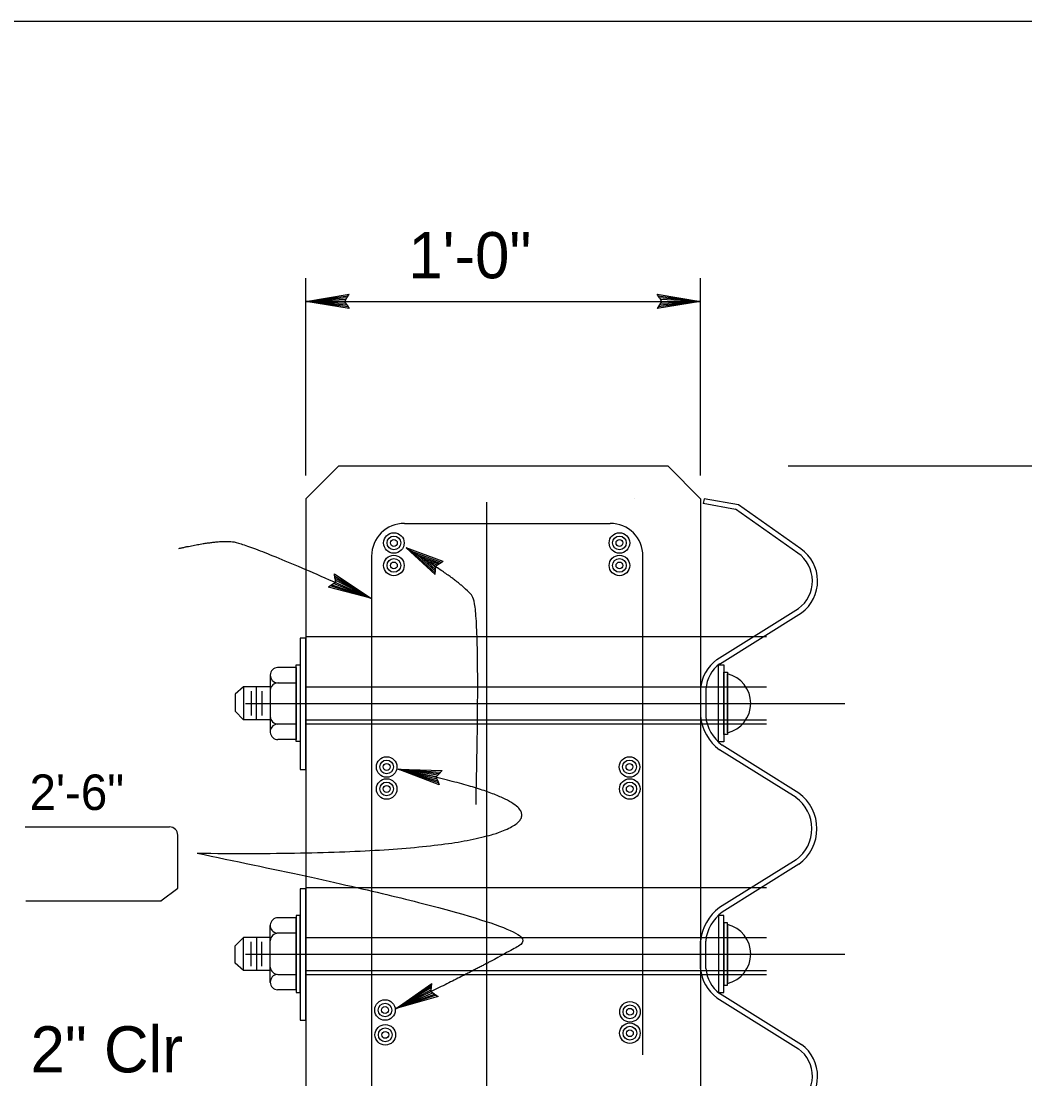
# Model space of a CAD drawing. Extents: x 0 to 2.83, y 0 to 1.83.
# Drawn here: x 1.3062 to 1.5605, y 0.7159 to 0.9841 of the extents above; entities that cross this region are included whole.
import ezdxf

# ---------------------------------------------------------------- set-up
doc = ezdxf.new("R2010")
doc.units = 0
for name, color, linetype in [('str_Center-Line-A', 7, 'Continuous'), ('str_Concrete-A', 7, 'Continuous'), ('str_Dimensions-A', 7, 'Continuous'), ('str_Guideline-NoPlot-A', 7, 'Continuous'), ('str_Misc-Steel-A', 7, 'Continuous'), ('str_Reinforcement-A', 7, 'Continuous'), ('str_Text-A', 7, 'Continuous')]:
    doc.layers.add(name, color=color, linetype=linetype)

msp = doc.modelspace()

# ---------------------------------------------------------------- linework, layer by layer
at = {"layer": 'str_Center-Line-A'}
for p, q in [((1.362978180963374, 0.8111341358185977), (1.5148667720693154, 0.8111341358185977)), ((1.362978180963374, 0.7475907262967766), (1.5148667720693154, 0.7475907262967766))]:
    msp.add_line(p, q, dxfattribs=at)
at = {"layer": 'str_Concrete-A'}
for p, q in [((1.386633955102678, 0.8713484936481531), (1.3783003931981772, 0.8630149317436527)), ((1.386633955102678, 0.8713484936481531), (1.4699696884365336, 0.8713484936481531)), ((1.4699696884365336, 0.8713484936481531), (1.4783032503410343, 0.8630149317436527)), ((1.3783003931981772, 0.8630149317436527), (1.3783003931981772, 0.5796734936481506)), ((1.4783032503410343, 0.8630149317436527), (1.478303250341032, 0.7130071506954027)), ((1.3783003931981772, 0.8281131411314215), (1.4949703931981766, 0.8281131411314215)), ((1.3783003931981772, 0.8059256596282846), (1.4949703931981762, 0.8059256596282846)), ((1.3783003931981772, 0.7644289758815955), (1.4949703931981755, 0.7644289758815955)), ((1.3783003931981772, 0.7423822501064636), (1.4949703931981753, 0.7423822501064636))]:
    msp.add_line(p, q, dxfattribs=at)
at = {"layer": 'str_Dimensions-A'}
for p, q in [((1.3783024503386831, 0.8688571603148199), (1.3783024503386831, 0.9188904936481532)), ((1.4783032503410343, 0.8688649317436495), (1.4783032503410343, 0.9188904936481532)), ((1.3783024503386831, 0.9130404936481532), (1.389293139602782, 0.9148756304948431)), ((1.3783024503386831, 0.9130404936481532), (1.3890105443070462, 0.9144164105906619)), ((1.3887279490113105, 0.9139580620714982), (1.389293139602782, 0.9148756304948431)), ((1.467877751668407, 0.9139563193014634), (1.4673125610769353, 0.9148730163397909)), ((1.4673125610769353, 0.9148730163397909), (1.4783032503410343, 0.9130404936481532)), ((1.467595156372671, 0.9144146678206271), (1.4783032503410343, 0.9130404936481532)), ((1.3887279490113105, 0.9139580620714982), (1.3783024503386831, 0.9130404936481532)), ((1.3884453537155743, 0.9134997135523344), (1.3783024503386831, 0.9130404936481532)), ((1.3783024503386831, 0.9130404936481532), (1.4783032503410343, 0.9130404936481532)), ((1.3881627584198386, 0.9130404936481532), (1.3783024503386831, 0.9130404936481532)), ((1.389293139602782, 0.9112079709565156), (1.3783024503386831, 0.9130404936481532)), ((1.3783024503386831, 0.9130404936481532), (1.3887279490113105, 0.912124667994843)), ((1.3890105443070462, 0.9116663194756794), (1.3783024503386831, 0.9130404936481532)), ((1.3783024503386831, 0.9130404936481532), (1.3884453537155743, 0.9125830165140069)), ((1.3881627584198386, 0.9130404936481532), (1.3887279490113105, 0.9139580620714982)), ((1.3887279490113105, 0.912124667994843), (1.3881627584198386, 0.9130404936481532)), ((1.3887279490113105, 0.912124667994843), (1.389293139602782, 0.9112079709565156)), ((1.4783032503410343, 0.9130404936481532), (1.4673125610769353, 0.9112053568014633)), ((1.467877751668407, 0.9121229252248083), (1.4673125610769353, 0.9112053568014633)), ((1.4783032503410343, 0.9130404936481532), (1.467595156372671, 0.9116645767056445)), ((1.4783032503410343, 0.9130404936481532), (1.467877751668407, 0.9139563193014634)), ((1.467877751668407, 0.9139563193014634), (1.4684429422598788, 0.9130404936481532)), ((1.467877751668407, 0.9121229252248083), (1.4783032503410343, 0.9130404936481532)), ((1.4684429422598788, 0.9130404936481532), (1.467877751668407, 0.9121229252248083)), ((1.4783032503410343, 0.9130404936481532), (1.4681603469641429, 0.9134979707822996)), ((1.4681603469641429, 0.9125812737439721), (1.4783032503410343, 0.9130404936481532)), ((1.4684429422598788, 0.9130404936481532), (1.4783032503410343, 0.9130404936481532)), ((1.5005345109648311, 0.8713404936481542), (1.6929654936043825, 0.8713404936481542))]:
    msp.add_line(p, q, dxfattribs=at)
at = {"layer": 'str_Guideline-NoPlot-A'}
msp.add_line((1.4616361074838917, 0.8630149317436527), (1.4616361074838917, 0.8630149317436527), dxfattribs=at)
at = {"layer": 'str_Misc-Steel-A'}
for p, q in [((1.4791906478421692, 0.8630149350770786), (1.478969600194093, 0.8617630952878247)), ((1.48717630909244, 0.8603165503163486), (1.478969600194093, 0.8617630952878247)), ((1.4879006123703273, 0.8614790547866976), (1.4791906478421692, 0.8630149350770786)), ((1.5037285402308596, 0.8503199281310404), (1.4879006123703273, 0.8614790547866976)), ((1.5029618599427192, 0.8492357638634229), (1.487137597120933, 0.8603923708049591)), ((1.482442682515183, 0.8222161821285839), (1.5031206019324654, 0.8351501037864566)), ((1.483094601278229, 0.8211033847459325), (1.5039133956215018, 0.8340851809721401)), ((1.3758248996874842, 0.8014247906393516), (1.3758248996874842, 0.8208655885993915)), ((1.3758248996874842, 0.8208655885993915), (1.3769068732131402, 0.8208655885993915)), ((1.3769068732131402, 0.8208655885993915), (1.3769068732131402, 0.8014247906393516)), ((1.369285904957643, 0.8183456137730989), (1.369285904957643, 0.8038855493470134)), ((1.3758248996874842, 0.8202394329745843), (1.3711263565460117, 0.8202394329745843)), ((1.3758248996874842, 0.8202394329745843), (1.3758248996874842, 0.8019442110379825)), ((1.484222036581379, 0.8032125496272514), (1.484222036581379, 0.8190557220099438)), ((1.484222036581379, 0.8190557220099438), (1.4851025934595294, 0.8190557220099438)), ((1.4851025934595294, 0.8190557220099438), (1.4851025934595294, 0.8032125496272514)), ((1.4851025934595294, 0.8036787443208498), (1.4851025934595294, 0.8185895273163489)), ((1.3625319776490241, 0.8153009167708479), (1.3603705893189213, 0.8134368899636516)), ((1.3625319776490241, 0.8153009167708479), (1.3625319776490241, 0.8069894624678986)), ((1.369285904957643, 0.8153009167708479), (1.3625319776490241, 0.8153009167708479)), ((1.365772780783658, 0.8069894624678986), (1.365772780783658, 0.8152312845708886)), ((1.371248809630868, 0.8163234929812404), (1.3758248996874842, 0.8163234929812404)), ((1.3783003931981772, 0.8153009167708479), (1.4949703931981764, 0.8153009167708479)), ((1.4797064771470914, 0.8153009167708479), (1.4828285165963417, 0.8153009167708479)), ((1.3603705893189213, 0.8134368899636516), (1.3603705893189213, 0.8091152098981919)), ((1.3644418802407698, 0.8142454458551179), (1.3644418802407698, 0.808021539361454)), ((1.3671892157200793, 0.8142454458551179), (1.3671892157200793, 0.808021539361454)), ((1.4783041666007342, 0.8149113018213161), (1.4783023340813901, 0.8079223020390943)), ((1.4796604599936187, 0.8148357103976305), (1.4796135016849479, 0.8079078709491163)), ((1.3625319776490241, 0.8069894624678986), (1.3603705893189213, 0.8091152098981919)), ((1.369285904957643, 0.8069894624678986), (1.3625319776490241, 0.8069894624678986)), ((1.3758248996874842, 0.8058627097525006), (1.370968081364735, 0.8058627097525006)), ((1.3783003931981772, 0.8069673548663473), (1.4949703931981762, 0.8069673548663473)), ((1.4797330735480734, 0.8069673548663473), (1.4828285165963417, 0.8069673548663473)), ((1.3758248996874842, 0.8019442110379825), (1.371224319013889, 0.8019442110379825)), ((1.4851025934595294, 0.8032125496272514), (1.484222036581379, 0.8032125496272514)), ((1.3769068732131402, 0.8014247906393516), (1.3758248996874842, 0.8014247906393516)), ((1.5025021266477514, 0.7872395722584781), (1.483122547198499, 0.7993566484106867)), ((1.5032053559529452, 0.7883642810169826), (1.4837565988978145, 0.8005489313206671)), ((1.5025021266477514, 0.7714852898568928), (1.483122547198499, 0.7593682137046878)), ((1.5032053559529452, 0.7703605810983882), (1.4837565988978145, 0.758175930794707)), ((1.3758248996874842, 0.7567917048781638), (1.371224319013889, 0.7567917048781638)), ((1.3758248996874842, 0.7573111252767983), (1.3758248996874842, 0.737870327316755)), ((1.3769068732131402, 0.7573111252767983), (1.3758248996874842, 0.7573111252767983)), ((1.3758248996874842, 0.7384964829415621), (1.3758248996874842, 0.7567917048781638)), ((1.3769068732131402, 0.737870327316755), (1.3769068732131402, 0.7573111252767983)), ((1.369285904957643, 0.7403903021430478), (1.369285904957643, 0.7548503665691327)), ((1.484222036581379, 0.7555123124881264), (1.484222036581379, 0.7396691401054303)), ((1.4851025934595294, 0.7555123124881264), (1.484222036581379, 0.7555123124881264)), ((1.4851025934595294, 0.7396691401054303), (1.4851025934595294, 0.7555123124881264)), ((1.4851025934595294, 0.7550461177945278), (1.4851025934595294, 0.7401353347990255)), ((1.3625319776490241, 0.7517464534482478), (1.3603705893189213, 0.7496207060179545)), ((1.3625319776490241, 0.7434349991452984), (1.3625319776490241, 0.7517464534482478)), ((1.369285904957643, 0.7517464534482478), (1.3625319776490241, 0.7517464534482478)), ((1.365772780783658, 0.7517464534482478), (1.365772780783658, 0.7435046313452578)), ((1.3758248996874842, 0.7528732061636458), (1.370968081364735, 0.7528732061636458)), ((1.3783003931981772, 0.7517575072490271), (1.4949703931981755, 0.7517575072490271)), ((1.4783041666007342, 0.7438135602940582), (1.4783023340813901, 0.75080256007628)), ((1.4796604599936187, 0.743889151717744), (1.4796135016849479, 0.7508169911662542)), ((1.4797330735480734, 0.7517575072490271), (1.4828285165963417, 0.7517575072490271)), ((1.3603705893189213, 0.7452990259524948), (1.3603705893189213, 0.7496207060179545)), ((1.3644418802407698, 0.7444904700610283), (1.3644418802407698, 0.7507143765546923)), ((1.3671892157200793, 0.7444904700610283), (1.3671892157200793, 0.7507143765546923)), ((1.3625319776490241, 0.7434349991452984), (1.3603705893189213, 0.7452990259524948)), ((1.369285904957643, 0.7434349991452984), (1.3625319776490241, 0.7434349991452984)), ((1.3783003931981772, 0.7434239453445264), (1.4949703931981753, 0.7434239453445264)), ((1.4797064771470914, 0.7434239453445264), (1.4828285165963417, 0.7434239453445264)), ((1.371248809630868, 0.7424124229349063), (1.3758248996874842, 0.7424124229349063)), ((1.3758248996874842, 0.7384964829415621), (1.3711263565460117, 0.7384964829415621)), ((1.3758248996874842, 0.737870327316755), (1.3769068732131402, 0.737870327316755)), ((1.483094601278229, 0.7376214773694416), (1.5039133956215018, 0.724639681143231)), ((1.484222036581379, 0.7396691401054303), (1.4851025934595294, 0.7396691401054303)), ((1.482442682515183, 0.7365086799867905), (1.5031206019324654, 0.7235747583289178))]:
    msp.add_line(p, q, dxfattribs=at)
for points in [[(1.3783003931981772, 0.794341765021081), (1.3783003931981772, 0.8276426783914657), (1.3769068732131402, 0.8276426783914657), (1.3769068732131402, 0.794341765021081)], [(1.484222036581379, 0.8209011380654241), (1.484222036581379, 0.8013671335717677), (1.4828285165963417, 0.8013671335717677), (1.4828285165963417, 0.8209011380654241)], [(1.3783003931981772, 0.7307983554992601), (1.3783003931981772, 0.7640992688696449), (1.3769068732131402, 0.7640992688696449), (1.3769068732131402, 0.7307983554992601)], [(1.484222036581379, 0.7378237240499503), (1.484222036581379, 0.7573577285436067), (1.4828285165963417, 0.7573577285436067), (1.4828285165963417, 0.7378237240499503)]]:
    msp.add_lwpolyline(points, close=True, dxfattribs=at)
for centre, radius, start, end in [((1.4979253522446367, 0.842135234722202), 0.010031603241096513, 306.63179444444444, 54.671255555555575), ((1.4979253522446367, 0.842135234722202), 0.008704188538528708, 306.63179444444444, 54.671255555555575), ((1.4883574928191177, 0.8140419832434208), 0.01009032693349222, 125.88743888888888, 175.36214722222223), ((1.488231036443249, 0.8142138760484646), 0.008593588815273188, 126.4762805555556, 175.85206388888895), ((1.3712488349748382, 0.8182792330629138), 0.001960317519490998, 93.61720000000003, 265.19515), ((1.4833658916332675, 0.8111301783493702), 0.007649340047460521, 283.1187037689556, 76.88129627657663), ((1.3712488349748382, 0.814362519120376), 0.001960317519490998, 89.60154444444436, 177.07322222222214), ((1.3712598127518576, 0.8078521747170617), 0.001960317519490998, 181.89763611111113, 269.50043055555557), ((1.4900074910641288, 0.8088719489025291), 0.011745140550584949, 184.63785277777777, 234.11256111111112), ((1.4896695095112593, 0.8087228997887497), 0.01009032693349223, 184.63785277777777, 234.11256111111112), ((1.3712488349748382, 0.8039035729464818), 0.001960317519490998, 98.21254444444446, 269.27763333333337), ((1.4966710558943643, 0.7793624310576854), 0.011122572722945909, 305.9802694444444, 54.019730555555384), ((1.496736450253575, 0.7793594133440293), 0.009759346544351906, 306.21274014529337, 54.25220125640527), ((1.4900074910641288, 0.7498529132128452), 0.011745140550584949, 125.88743888888888, 175.36214722222223), ((1.3712488349748382, 0.7548323429696646), 0.001960317519490998, 90.72236666666667, 261.78745555555554), ((1.4896695095112593, 0.7500019623266246), 0.01009032693349223, 125.88743888888888, 175.36214722222223), ((1.4833658916332675, 0.7475946837660042), 0.007649340047460521, 283.1187037234234, 76.8812962310444), ((1.3712598127518576, 0.750883741199088), 0.001960317519490998, 90.49956944444442, 178.10236388888887), ((1.3712488349748382, 0.7443733967957669), 0.001960317519490998, 182.92677777777783, 270.39845555555564), ((1.4883574928191177, 0.7446828788719536), 0.010090326933492216, 184.63785277777777, 234.11256111111112), ((1.488231036443249, 0.744510986066913), 0.008593588815273188, 184.14793611111105, 233.5237194444444), ((1.3712488349748382, 0.7404566828532291), 0.001960317519490998, 94.80485, 266.3828), ((1.4979253522446367, 0.7165896273931723), 0.010031603241096513, 305.3287444444444, 53.36820555555555), ((1.4979253522446367, 0.7165896273931723), 0.008704188538528708, 305.3287444444444, 53.36820555555555)]:
    msp.add_arc(centre, radius, start, end, dxfattribs=at)
at = {"layer": 'str_Reinforcement-A'}
for p, q in [((1.4241350789136367, 0.41494691487257657), (1.4241350789136367, 0.8620948250819713)), ((1.4033010979597973, 0.8567647436481534), (1.4553859384442864, 0.8567647436481541)), ((1.3949675360552962, 0.8484311817436524), (1.3949675360553195, 0.3885755171662528)), ((1.4637195003410322, 0.7219972560068426), (1.463719500348787, 0.848431181743653))]:
    msp.add_line(p, q, dxfattribs=at)
for centre, radius in [((1.4006045879855773, 0.8517964624815307), 0.0026042380951566274), ((1.4006045879855773, 0.8517964624815307), 0.0017375476570885664), ((1.4577511310070606, 0.851796462481531), 0.0026042380951566274), ((1.4577511310070606, 0.851796462481531), 0.0017375476570885664), ((1.4006045879855773, 0.8517964624815307), 0.0008708572190204409), ((1.4577511310070606, 0.851796462481531), 0.0008708572190204409), ((1.4006045879855773, 0.846088230236285), 0.0026042380951566274), ((1.4006045879855773, 0.846088230236285), 0.0017375476570885664), ((1.4577511310070606, 0.846088230236285), 0.0026042380951566274), ((1.4577511310070606, 0.846088230236285), 0.0017375476570885664), ((1.4006045879855773, 0.846088230236285), 0.0008708572190204409), ((1.4577511310070606, 0.846088230236285), 0.0008708572190204409), ((1.3987793083216133, 0.7950067955867874), 0.0026042380951566274), ((1.3987793083216133, 0.7950067955867874), 0.0017375476570885664), ((1.460299027557795, 0.7950067955867877), 0.0026042380951566274), ((1.460299027557795, 0.7950067955867877), 0.0017375476570885664), ((1.3987793083216133, 0.7950067955867874), 0.0008708572190204409), ((1.460299027557795, 0.7950067955867877), 0.0008708572190204409), ((1.3987793083216133, 0.7894358812389272), 0.0026042380951566274), ((1.3987793083216133, 0.7894358812389272), 0.0017375476570885664), ((1.460371550454438, 0.7894358812389272), 0.0026042380951566274), ((1.460371550454438, 0.7894358812389272), 0.0017375476570885664), ((1.3987793083216133, 0.7894358812389272), 0.0008708572190204409), ((1.460371550454438, 0.7894358812389272), 0.0008708572190204409), ((1.3983587967447222, 0.7333925470338112), 0.0026042380951566274), ((1.3983587967447222, 0.7333925470338112), 0.0017375476570885664), ((1.4604138795025523, 0.732932296896127), 0.0026042380951566274), ((1.3983587967447222, 0.7333925470338112), 0.0008708572190204409), ((1.4604138795025523, 0.732932296896127), 0.0017375476570885664), ((1.4604138795025523, 0.732932296896127), 0.0008708572190204409), ((1.3984284637846867, 0.7270963346429675), 0.0026042380951566274), ((1.4603973262786447, 0.7275169035560889), 0.0026042380951566274), ((1.3984284637846867, 0.7270963346429675), 0.0017375476570885664), ((1.3984284637846867, 0.7270963346429675), 0.0008708572190204409), ((1.4603973262786447, 0.7275169035560889), 0.0017375476570885664), ((1.4603973262786447, 0.7275169035560889), 0.0008708572190204409)]:
    msp.add_circle(centre, radius, dxfattribs=at)
for centre, start, end in [((1.4033010979597973, 0.8484311817436524), 90, 180), ((1.4553859384442864, 0.848431181743653), 1.4210854715202004e-14, 90.00000000000001)]:
    msp.add_arc(centre, 0.008333561904501208, start, end, dxfattribs=at)
at = {"layer": 'str_Text-A'}
for p, q in [((1.2634570930658922, 0.9840777949502758), (1.8883511875305588, 0.9840777949502758)), ((1.4130601971137078, 0.8470580119511288), (1.4037045397295895, 0.8505339776095918)), ((1.4110790234105652, 0.8438088268464607), (1.4037045397295895, 0.8505339776095918)), ((1.4126977501171116, 0.8468370882400601), (1.4051972082516702, 0.8496238307487047)), ((1.4111091356194427, 0.8442317121669283), (1.4051972082516702, 0.8496238307487047)), ((1.4123354959446335, 0.8466153691581265), (1.4066898767737506, 0.8487136838878178)), ((1.4111403444725583, 0.8446552844090057), (1.4066898767737506, 0.8487136838878178)), ((1.4119733502214105, 0.8463949395445494), (1.4081830393933228, 0.8478032357535572)), ((1.411170757954809, 0.8450786638269648), (1.4081830393933228, 0.8478032357535572)), ((1.411611397322306, 0.8461737145601074), (1.409676202012895, 0.8468927876192969)), ((1.411201364261178, 0.845501247874059), (1.409676202012895, 0.8468927876192969)), ((1.4110790234105652, 0.8438088268464607), (1.411233103208882, 0.8459434752198745)), ((1.4130601971137078, 0.8470580119511288), (1.411233103208882, 0.8459434752198745)), ((1.3856772333233478, 0.8428687040910346), (1.3855386209065759, 0.8439322439075347)), ((1.3855386209065759, 0.8439322439075347), (1.3947667343509491, 0.8377822565669373)), ((1.3856079271149617, 0.8434004739992847), (1.3947667343509491, 0.8377822565669373)), ((1.3947667343509491, 0.8377822565669373), (1.3856772333233478, 0.8428687040910346)), ((1.3856772333233478, 0.8428687040910346), (1.3858162016622286, 0.8418059560067496)), ((1.3947667343509491, 0.8377822565669373), (1.385746539531734, 0.8423369341827847)), ((1.3849283732064646, 0.8412028995110199), (1.3840405447507005, 0.8405998430152901)), ((1.3947667343509491, 0.8377822565669373), (1.3840405447507005, 0.8405998430152901)), ((1.3947667343509491, 0.8377822565669373), (1.384484636939637, 0.8409017671292625)), ((1.3858162016622286, 0.8418059560067496), (1.3849283732064646, 0.8412028995110199)), ((1.3849283732064646, 0.8412028995110199), (1.3947667343509491, 0.8377822565669373)), ((1.3853721094732923, 0.8415040318927773), (1.3947667343509491, 0.8377822565669373)), ((1.3858162016622286, 0.8418059560067496), (1.3947667343509491, 0.8377822565669373)), ((1.4113493346708146, 0.7925008540607948), (1.4017291835813745, 0.7944386067824137)), ((1.412091716080664, 0.7904891331171141), (1.4017291835813745, 0.7944386067824137)), ((1.4017291835813745, 0.7944386067824137), (1.4128131668728177, 0.794070841735907)), ((1.412081250771816, 0.7932858478983509), (1.4017291835813745, 0.7944386067824137)), ((1.4017291835813745, 0.7944386067824137), (1.4117206110790885, 0.7914954190710903)), ((1.4119061635798764, 0.7909922760941022), (1.4017291835813745, 0.7944386067824137)), ((1.4017291835813745, 0.7944386067824137), (1.4115350585783006, 0.7919985620480783)), ((1.4117153784246645, 0.7928937764617087), (1.4017291835813745, 0.7944386067824137)), ((1.4017291835813745, 0.7944386067824137), (1.4124471231189677, 0.7936779193349932)), ((1.412081250771816, 0.7932858478983509), (1.4128131668728177, 0.794070841735907)), ((1.4113493346708146, 0.7925008540607948), (1.412081250771816, 0.7932858478983509)), ((1.4117206110790885, 0.7914954190710903), (1.4113493346708146, 0.7925008540607948)), ((1.4117206110790885, 0.7914954190710903), (1.412091716080664, 0.7904891331171141)), ((1.307190521637309, 0.7797875718296735), (1.3437948864360572, 0.7797875718296735)), ((1.3458607268895335, 0.7642463186236385), (1.3458607268895335, 0.777721731376197)), ((1.3415999388040705, 0.7610475287696828), (1.3458607268895335, 0.7642463186236385)), ((1.3073458699878195, 0.7610475287696828), (1.3417265659820363, 0.7610475287696828)), ((1.401149673101485, 0.7337462874814225), (1.4102166128079388, 0.740132251863875)), ((1.410105578552484, 0.7390647370405484), (1.4102166128079388, 0.740132251863875)), ((1.401149673101485, 0.7337462874814225), (1.4101612836914783, 0.7395981032593237)), ((1.410105578552484, 0.7390647370405484), (1.401149673101485, 0.7337462874814225)), ((1.41004987341349, 0.738531370821773), (1.401149673101485, 0.7337462874814225)), ((1.409994544297029, 0.7379972222172217), (1.401149673101485, 0.7337462874814225)), ((1.401149673101485, 0.7337462874814225), (1.4104454491182281, 0.7377083009856198)), ((1.401149673101485, 0.7337462874814225), (1.4108967299619597, 0.7374185973682419)), ((1.409994544297029, 0.7379972222172217), (1.410105578552484, 0.7390647370405484)), ((1.4108967299619597, 0.7374185973682419), (1.409994544297029, 0.7379972222172217)), ((1.4108967299619597, 0.7374185973682419), (1.411799291649423, 0.7368391901334859)), ((1.4113480108056915, 0.7371288937508639), (1.401149673101485, 0.7337462874814225)), ((1.411799291649423, 0.7368391901334859), (1.401149673101485, 0.7337462874814225))]:
    msp.add_line(p, q, dxfattribs=at)
msp.add_arc((1.3437948864360572, 0.777721731376197), 0.002065840453477173, 0, 90, dxfattribs=at)
for points in [[(1.3461059453728572, 0.8504056892531752), (1.3554175778316282, 0.8525095947008815), (1.3636778969482792, 0.8517581998981293), (1.3947667343509491, 0.8377822565669373)], [(1.4214123383122088, 0.7854882685036709), (1.4225773250610654, 0.8346805431321631), (1.4186163701149532, 0.8414415666593018), (1.4037045397295895, 0.8505339776095918)], [(1.3507904600531317, 0.773146610191121), (1.413956423119527, 0.7724324989340238), (1.4441758496927728, 0.7858887262227108), (1.4017291835813745, 0.7944386067824137)], [(1.3507904600531317, 0.773146610191121), (1.4403632155740127, 0.7548146403597921), (1.4253732932583212, 0.7453884048254688), (1.401149673101485, 0.7337462874814225)]]:
    msp.add_open_spline(points, degree=2, dxfattribs=at)

# ---------------------------------------------------------------- texts
at = {"layer": 'str_Dimensions-A'}
msp.add_text('1\'-0"', height=0.0117, dxfattribs=at).set_placement((1.404278002927749, 0.9188904936481532))
at = {"layer": 'str_Text-A'}
for s, height, p in [('2\'-6" ', 0.009, (1.308304309244912, 0.7840970430966774)), ('2" Clr', 0.0117, (1.3085600279812044, 0.7175740277116106))]:
    msp.add_text(s, height=height, dxfattribs=at).set_placement(p)

doc.saveas('drawing.dxf')
